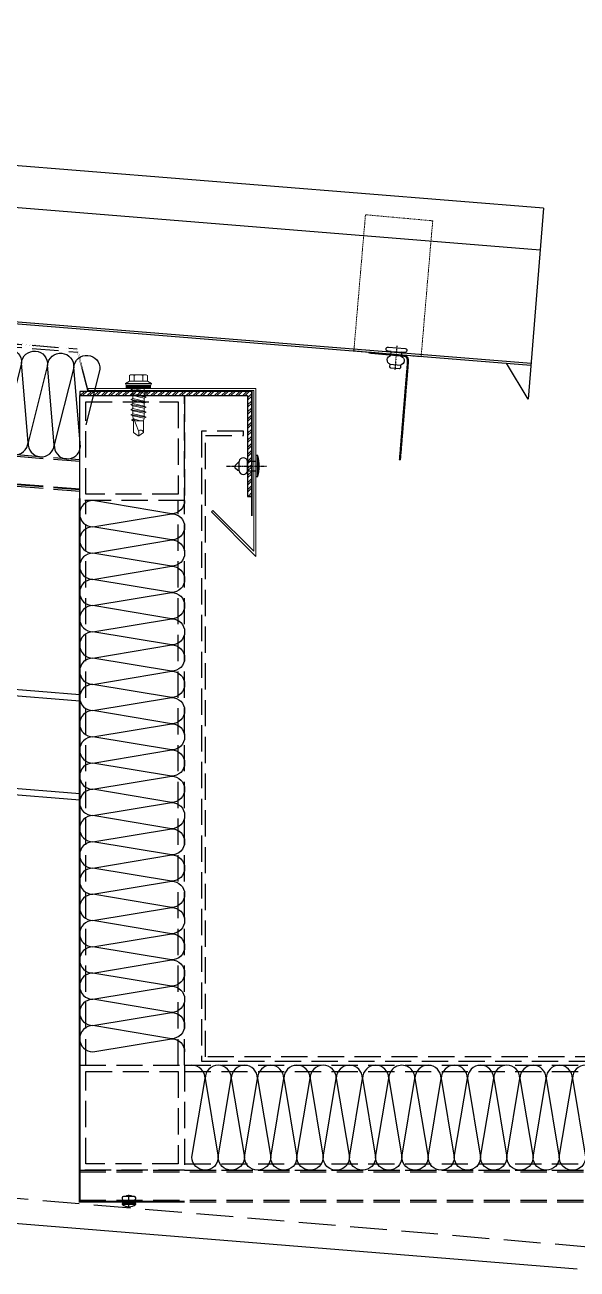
# Model space of a CAD drawing. Extents: x 220580 to 2027826, y -309201 to 71987.
# Drawn here: x 360583 to 360847, y -153579 to -152987 of the extents above; entities that cross this region are included whole.
import ezdxf

# ---------------------------------------------------------------- set-up
doc = ezdxf.new("R2010")
doc.units = 0
for name, pattern in [('CENTER', [2, 1.25, -0.25, 0.25, -0.25]), ('DASH', [0.35, 0.25, -0.1]), ('ZN-DASH', [0.35, 0.25, -0.1])]:
    doc.linetypes.add(name, pattern=pattern)
for name, color, linetype in [('!ZN6-虚线-8', 8, 'ZN-DASH'), ('A-AXIS-SYMB', 3, 'Continuous'), ('A-LIN-V', 9, 'Continuous'), ('BWM', 8, 'Continuous'), ('CEN', 1, 'CENTER'), ('HATCH', 66, 'Continuous'), ('SCREW', 233, 'Continuous'), ('SEAMLOK75 - SHEET', 6, 'Continuous'), ('拉铆钉', 243, 'Continuous'), ('紧固件', 40, 'Continuous'), ('配件', 233, 'Continuous'), ('钢承板', 253, 'Continuous')]:
    doc.layers.add(name, color=color, linetype=linetype)
for name, color, linetype, lineweight in [('0CABR-零部件（螺钉、螺栓、五金件）', 53, 'Continuous', 13), ('T码、堵头、配件', 6, 'Continuous', 13), ('屋面板', 6, 'Continuous', 13)]:
    doc.layers.add(name, color=color, linetype=linetype, lineweight=lineweight)

# ---------------------------------------------------------------- blocks, each defined once
blk = doc.blocks.new('*U931')
at = {"layer": '拉铆钉'}
blk.add_line((-2.070018235688621, 2.91056068135731e-12), (4.136920892400445, 4.150901844468535e-12), dxfattribs=at)
for points in [[(-0.399999999999999, 3.20000000000291, 0.3760483909833032), (-0.4000000000029109, -3.19999999999709)], [(3.371954104258981, -1.279999999977222), (3.451954104238899, -1.279999999977222, 0.4142135623730952), (3.691954104276151, -1.040000000033102), (3.691954104277606, 1.040000000041404, 0.4142135623763708), (3.451954104238899, 1.279999999985525), (3.371954104257524, 1.279999999985525)]]:
    blk.add_lwpolyline(points, format="xyb", dxfattribs=at)
for points in [[(-2.91100477056716e-12, -3.19999999999709), (8.881784197001252e-16, 3.20000000000291), (-0.399999999999999, 3.20000000000291), (-0.4000000000029109, -3.19999999999709)], [(1.611954104294776, -1.599999999995849), (0, -1.600000000002911), (4.440892098500626e-16, 1.60000000000291), (1.611954104294778, 1.600000000004151)]]:
    blk.add_lwpolyline(points, close=True, dxfattribs=at)
blk.add_lwpolyline([(2.73195410431486, 3.200000000004152), (2.251954104240354, 3.200000000004152, 0.4142135623730949), (1.611954104296233, 2.559999999966899), (1.611954104294776, -2.559999999958596, 0.414213562373095), (2.251954104238897, -3.199999999995848), (2.731954104313403, -3.199999999995848, 0.4142135623761391), (3.371954104257524, -2.559999999958596), (3.371954104258981, 2.559999999966898, 0.4142135623730951)], format="xyb", close=True, dxfattribs=at)
blk = doc.blocks.new('20250908100738', base_point=(-59332.1393258937, -80635.90086968135))
at = {"layer": '0CABR-零部件（螺钉、螺栓、五金件）'}
h = blk.add_hatch(dxfattribs=at)
h.set_pattern_fill('DOTS', color=8, scale=0.1, angle=-0.002661272282224477, style=0)
h.set_pattern_definition([(359.9973387277178, (0, 0), (0.07938237352859918, 0.1587463130216445), [0, -0.15875])])
h.paths.add_polyline_path([(-60030.3824507474, -80634.38103214893), (-60041.93245073463, -80634.38049567494), (-60041.93252226456, -80635.9204956732), (-60030.3825222772, -80635.92103214719)])
at = {"layer": 'HATCH', "ltscale": 10}
h = blk.add_hatch(dxfattribs=at)
h.set_pattern_fill('ACET-2D-ANSI32', color=8, scale=0.5)
h.set_pattern_definition([(45, (-63144.58834005187, -91761.65499822197), (-1.683798022700466, 1.683798022700467), []), (45, (-63143.46580755187, -91761.65499822197), (-1.683798022700466, 1.683798022700467), [])])
h.paths.add_polyline_path([(-60064.15782018399, -80637.33467656965), (-60064.15782018399, -80639.33467656965), (-59984.15782018399, -80639.33467656965), (-59984.15782018399, -80687.33467656965), (-59982.15782018399, -80687.33467656965), (-59982.15782018399, -80637.33467656965)])
at = {"layer": 'T码、堵头、配件', "linetype": 'DASH', "ltscale": 3, "extrusion": (-0.3383698745018873, 0.01788007018710969, 0.9408433084842986)}
h = blk.add_hatch(dxfattribs=at)
h.set_pattern_fill('NET', color=8, scale=2.000000000000001, angle=45, style=0)
h.set_pattern_definition([(45, (0, 0), (-4.49012806053458, 4.49012806053458), []), (135, (0, 0), (-4.49012806053458, -4.49012806053458), [])])
h.paths.add_polyline_path([(83603.27852215525, -52305.86639476822), (83604.45667204913, -52271.69619351257), (83669.41807070802, -52273.93598906791), (83668.23992081448, -52308.10619032376)])
at = {"color": 8, "ltscale": 50}
for p, q in [((-60924.04461931374, -80547.73172558771), (-60065.39904599218, -80617.11720272046)), ((-60924.04461931374, -80549.23661507454), (-60065.00200325374, -80618.65417645799)), ((-60064.15782018399, -80669.98896177483), (-60924.04461931374, -80600.50318360116)), ((-60064.15782018399, -80670.79156950148), (-60924.04461931374, -80601.3057913277)), ((-60064.15782018399, -80683.9342710216), (-60924.04461931374, -80614.44849284782)), ((-60064.15782018399, -80684.23524891897), (-60924.04461931374, -80614.74947074518)), ((-60064.15782018399, -80685.03785664527), (-60924.04461931374, -80615.55207847149)), ((-60064.15782018399, -80958.24376747882), (-60064.15782018399, -80639.33467656965)), ((-60014.15782018399, -80958.24376747929), (-60014.15782018399, -80639.33467656965)), ((-59986.15782018399, -80656.30783302788), (-60006.15782018399, -80656.30783302835)), ((-60006.15782018399, -80656.30783302835), (-60006.15782018399, -80956.30783302835)), ((-59986.15782018399, -80658.30783302788), (-59986.15782018399, -80656.30783302788)), ((-60004.15782018399, -80954.30783302835), (-60004.15782018399, -80658.30783302835)), ((-60004.15782018399, -80658.30783302835), (-59986.15782018399, -80658.30783302788)), ((-60061.15782018399, -80958.24376747929), (-60061.15782018399, -80689.33467656965)), ((-60017.15782018399, -80958.24376747929), (-60017.15782018399, -80689.33467656965)), ((-60014.15782018399, -80958.24376747975), (-59248.15782018376, -80958.24376747836)), ((-60006.15782018399, -80956.30783302835), (-59306.15782018399, -80956.30783302788)), ((-59308.15782018399, -80954.30783302788), (-60004.15782018399, -80954.30783302835)), ((-60014.15782018376, -80961.24376747882), (-59298.15782018376, -80961.24376747882)), ((-60014.15782018376, -81005.24376747882), (-59298.15782018376, -81005.24376747882)), ((-60064.15782018376, -81008.24376747882), (-59248.15782018376, -81008.24376747882)), ((-60064.15782018423, -81009.0437674791), (-59248.1578201833, -81009.0437674791)), ((-60014.15782018376, -81008.24376747882), (-59248.15782018376, -81008.24376747882)), ((-60064.15782018423, -81022.44376747948), (-59248.1578201833, -81022.44376747901)), ((-60064.15782018423, -81023.24376747882), (-59248.1578201833, -81023.24376747882))]:
    blk.add_line(p, q, dxfattribs=at)
for points in [[(-60014.15782018399, -80639.33467656965), (-60014.15782018399, -80689.33467656965), (-60064.15782018399, -80689.33467656965), (-60064.15782018399, -80639.33467656965)], [(-60017.15782018399, -80642.33467656965), (-60017.15782018399, -80686.33467656965), (-60061.15782018399, -80686.33467656965), (-60061.15782018399, -80642.33467656965)], [(-60014.15782018376, -80958.24376747882), (-60014.15782018376, -81008.24376747882), (-60064.15782018376, -81008.24376747882), (-60064.15782018376, -80958.24376747882)], [(-60017.15782018376, -80961.24376747882), (-60017.15782018376, -81005.24376747882), (-60061.15782018376, -81005.24376747882), (-60061.15782018376, -80961.24376747882)]]:
    blk.add_lwpolyline(points, close=True, dxfattribs=at)
at = {"color": 8}
blk.add_rational_spline([(-59926.25951795147, -80619.13495079237, -0.00907117074526677), (-59912.78836513128, -80620.31952593634, 3.575780367958976), (-59909.21065074931, -80620.7039699334, 8.377047139743842), (-59908.59317665801, -80620.77032073222, 9.205692895280697), (-59908.21622466893, -80621.54690213008, 9.777671042684267), (-59907.83927267979, -80622.32348352773, 10.34964919011694), (-59907.92365615592, -80623.35538467365, 10.32990268788129), (-59909.80806368156, -80646.39925978259, 9.888934158530935), (-59911.69247120707, -80669.44313489141, 9.447965629209682), (-59911.54339977445, -80669.45915339126, 9.64801841140437), (-59911.39432834197, -80669.47517189123, 9.848071193497196), (-59909.50992081638, -80646.43129678229, 10.28903972287666), (-59907.62551329064, -80623.38742167335, 10.73000825227067), (-59907.52425311943, -80622.14914029809, 10.75370405486323), (-59907.97659550631, -80621.21724262119, 10.06733027796148), (-59908.42893789322, -80620.28534494371, 9.380956501074287), (-59909.16990680286, -80620.20572398505, 8.386581594400957), (-59912.74762118478, -80619.821279988, 3.585314822659746), (-59926.21877400485, -80618.63670484391, 0.0004632840137107472), (-59926.23914597822, -80618.88582781814, -0.004303943380329927), (-59926.25951795147, -80619.13495079237, -0.00907117074526677)], [1, 1, 1, 0.9238795325093009, 1, 0.9238795325093009, 1, 1, 1, 1, 1, 1, 1, 0.9238795325096482, 1, 0.9238795325096482, 1, 1, 1, 1, 1], degree=2, knots=[0, 0, 0, 1, 1, 1.785398163407828, 1.785398163407828, 2.570796326815654, 2.570796326815654, 3.570796326815654, 3.570796326815654, 4.570796326815654, 4.570796326815654, 5.570796326815654, 5.570796326815654, 6.356194490221665, 6.356194490221665, 7.141592653627678, 7.141592653627678, 8.14159265362768, 8.14159265362768, 9.14159265362768, 9.14159265362768, 9.14159265362768], dxfattribs=at)
at = {"layer": '0CABR-零部件（螺钉、螺栓、五金件）', "color": 8, "ltscale": 1000}
for p, q in [((-60042.31741496912, -80633.61047779329), (-60040.39236132399, -80632.45556720684)), ((-60042.31741496912, -80633.61047779329), (-60029.99741498258, -80633.6110500322)), ((-60042.31741496912, -80633.61047779329), (-60042.03259465242, -80634.38049102346)), ((-60040.39223694633, -80629.77778220104), (-60040.39236132399, -80632.45556720684)), ((-60040.39236132399, -80632.45556720684), (-60031.92236133292, -80632.4559606211)), ((-60039.33346826555, -80629.37561638698), (-60032.98096827236, -80629.37591144767)), ((-60038.27473694844, -80629.77788055461), (-60038.27486132611, -80632.45566556041)), ((-60034.03973695314, -80629.77807726173), (-60034.0398613308, -80632.45586226752)), ((-60031.92223695526, -80629.7781756153), (-60031.92236133292, -80632.4559606211)), ((-60029.99741498258, -80633.6110500322), (-60031.92236133292, -80632.4559606211)), ((-60029.99741498258, -80633.6110500322), (-60030.28230682961, -80634.3810368004)), ((-60042.03259465242, -80634.38049102346), (-60030.28230682955, -80634.3810368004)), ((-60041.93245073469, -80634.38049567494), (-60041.93252226456, -80635.9204956732)), ((-60041.93252226456, -80635.9204956732), (-60030.3825222772, -80635.92103214719)), ((-60030.38245074734, -80634.38103214893), (-60030.3825222772, -80635.92103214719))]:
    blk.add_line(p, q, dxfattribs=at)
at = {"layer": '0CABR-零部件（螺钉、螺栓、五金件）', "color": 8, "ltscale": 0.03}
for p, q in [((-60038.89659263905, -80638.32557535524), (-60039.76506579378, -80638.82693501691)), ((-60038.89663921707, -80639.32837535405), (-60039.76506579378, -80638.82693501691)), ((-60039.76506579378, -80638.82693501691), (-60032.55030512049, -80640.02973946257)), ((-60038.89648093455, -80635.92063669115), (-60039.76495408927, -80636.42199635289)), ((-60038.89652751257, -80636.92343669003), (-60039.76495408927, -80636.42199635289)), ((-60032.55019341599, -80637.62480079844), (-60039.76495408927, -80636.42199635289)), ((-60038.89663921707, -80639.32837535405), (-60038.89670434356, -80640.73051401926)), ((-60038.89663921707, -80639.32837535405), (-60033.41877774192, -80640.53109912429)), ((-60038.89652751257, -80636.92343669003), (-60038.89659263905, -80638.32557535524)), ((-60033.4187311639, -80639.52829912535), (-60038.89659263905, -80638.32557535524)), ((-60038.89652751257, -80636.92343669003), (-60033.41866603742, -80638.12616046026)), ((-60038.89648093455, -80635.92063669115), (-60033.4186194594, -80637.12336046126)), ((-60033.41866603742, -80638.12616046026), (-60033.4187311639, -80639.52829912535)), ((-60033.4187311639, -80639.52829912535), (-60032.55030512049, -80640.02973946257)), ((-60033.41866603742, -80638.12616046026), (-60032.55019341599, -80637.62480079844)), ((-60033.41856360715, -80635.92089112927), (-60033.4186194594, -80637.12336046126)), ((-60033.4186194594, -80637.12336046126), (-60032.55019341599, -80637.62480079844)), ((-60038.89681604812, -80643.13545401664), (-60039.76528920285, -80643.63681367849)), ((-60038.89686262614, -80644.13825401562), (-60039.76528920285, -80643.63681367849)), ((-60032.55052852957, -80644.83961812392), (-60039.76528920285, -80643.63681367849)), ((-60038.89670434356, -80640.73051401926), (-60039.76517749828, -80641.23187368104)), ((-60038.89675092157, -80641.73331401825), (-60039.76517749828, -80641.23187368104)), ((-60039.76517749828, -80641.23187368104), (-60032.55041682506, -80642.4346794599)), ((-60038.89686262614, -80644.13825401562), (-60038.89692775263, -80645.54039268082)), ((-60038.89686262614, -80644.13825401562), (-60033.41900115099, -80645.3409777858)), ((-60038.89675092157, -80641.73331401825), (-60038.89681604812, -80643.13545401664)), ((-60038.89681604812, -80643.13545401664), (-60033.41895457298, -80644.33817778682)), ((-60033.41888944649, -80642.9360391216), (-60038.89675092157, -80641.73331401825)), ((-60033.41884286847, -80641.9332391228), (-60038.89670434356, -80640.73051401926)), ((-60033.41900115099, -80645.3409777858), (-60033.41906627748, -80646.74311645083)), ((-60033.41900115099, -80645.3409777858), (-60032.55052852957, -80644.83961812392)), ((-60033.41888944649, -80642.9360391216), (-60033.41895457298, -80644.33817778682)), ((-60033.41895457298, -80644.33817778682), (-60032.55052852957, -80644.83961812392)), ((-60033.41888944649, -80642.9360391216), (-60032.55041682506, -80642.4346794599)), ((-60033.41877774192, -80640.53109912429), (-60033.41884286847, -80641.9332391228)), ((-60033.41884286847, -80641.9332391228), (-60032.55041682506, -80642.4346794599)), ((-60033.41877774192, -80640.53109912429), (-60032.55030512049, -80640.02973946257)), ((-60038.89703945713, -80647.9453313449), (-60039.76551261186, -80648.4466910066)), ((-60032.55075193857, -80649.64949545226), (-60039.76551261186, -80648.4466910066)), ((-60038.89708603515, -80648.94813134384), (-60039.76551261186, -80648.4466910066)), ((-60038.89692775263, -80645.54039268082), (-60039.76540090735, -80646.04175234251)), ((-60038.89697433064, -80646.54319267964), (-60039.76540090735, -80646.04175234251)), ((-60039.76540090735, -80646.04175234251), (-60032.55064023407, -80647.24455678812)), ((-60038.6827753395, -80650.49763329978), (-60039.40121727113, -80650.91238126342)), ((-60039.40121727113, -80650.91238126342), (-60038.62438715738, -80651.09653867915)), ((-60038.59707217041, -80651.3767039481), (-60039.40121727113, -80650.91238126342)), ((-60038.89708603515, -80648.94813134384), (-60033.41922456, -80650.15085511396)), ((-60038.67282941125, -80650.59964976186), (-60038.89708603515, -80648.94813134384)), ((-60038.89697433064, -80646.54319267964), (-60038.89703945713, -80647.94533134485)), ((-60038.89703945713, -80647.94533134485), (-60033.41917798198, -80649.14805511503)), ((-60038.89703945713, -80647.9453313449), (-60033.41917798198, -80649.14805511503)), ((-60033.4191128555, -80647.74591644981), (-60038.89697433064, -80646.54319267964)), ((-60033.41906627748, -80646.74311645083), (-60038.89692775263, -80645.54039268082)), ((-60038.67282941125, -80650.59964976186), (-60038.56319497733, -80651.72419485543)), ((-60038.40202627358, -80650.41727967325), (-60036.14856068497, -80656.06691067072)), ((-60038.39105334003, -80650.45459351628), (-60035.29294292138, -80651.40730141831)), ((-60038.17064681965, -80651.20410242118), (-60037.31388558588, -80651.40720754964)), ((-60033.75330292306, -80651.40737293146), (-60038.11093225169, -80651.40717052844)), ((-60033.75330292306, -80651.40737293146), (-60033.75355656528, -80656.86815524795)), ((-60033.75330292306, -80651.40737293146), (-60033.41922456, -80650.15085511396)), ((-60033.41922456, -80650.15085511396), (-60032.55075193857, -80649.64949545226)), ((-60033.4191128555, -80647.74591644981), (-60033.41917798198, -80649.14805511503)), ((-60033.41917798198, -80649.14805511503), (-60032.55075193857, -80649.64949545226)), ((-60033.4191128555, -80647.74591644981), (-60032.55064023407, -80647.24455678812)), ((-60033.41906627748, -80646.74311645083), (-60032.55064023407, -80647.24455678812)), ((-60038.56319497733, -80651.72419485543), (-60038.56343389344, -80656.86793183893)), ((-60038.56343389344, -80656.86793183893), (-60036.31183646029, -80658.44466308947)), ((-60033.75355656528, -80656.86815524795), (-60036.00530046057, -80658.44467732744))]:
    blk.add_line(p, q, dxfattribs=at)
at = {"layer": '0CABR-零部件（螺钉、螺栓、五金件）', "color": 8, "ltscale": 1000}
for centre, radius, start, end in [((-60039.33354233057, -80630.97019700696), 1.594580621727456, 48.39416125685035, 131.6005161983491), ((-60036.15748650594, -80635.15076391112), 5.775000000000001, 68.48715045903293, 111.5075269966325), ((-60032.98104233739, -80630.97049206764), 1.594580621727456, 48.39416125685035, 131.6005161983491)]:
    blk.add_arc(centre, radius, start, end, dxfattribs=at)
at = {"layer": '0CABR-零部件（螺钉、螺栓、五金件）', "color": 8, "ltscale": 0.03}
for centre, radius, start, end in [((-60038.543321537, -80650.4588304438), 0.1472779333333333, 16.37487372620178, 187.7363287331207), ((-60035.22246897414, -80657.27880702046), 1.525235866666664, 15.61922473009297, 127.3858387284853), ((-60039.14863823451, -80657.30585132455), 3.245833199999998, 338.582028723265, 22.43908972712014), ((-60036.15855829387, -80658.22579020863), 0.26721544, 234.997338725827, 304.9973387293844)]:
    blk.add_arc(centre, radius, start, end, dxfattribs=at)
at = {"layer": 'A-AXIS-SYMB', "color": 8, "ltscale": 10}
for p, q in [((-60064.15782018399, -80784.86971297624), (-60269.93001183216, -80768.2416627756)), ((-60064.15782018399, -80781.85993400225), (-60269.68837532509, -80765.25140997718)), ((-60064.15782018399, -80832.02291690439), (-60278.2010296415, -80814.7265018569)), ((-60064.15782018399, -80829.0131379304), (-60277.95939313438, -80811.73624905836))]:
    blk.add_line(p, q, dxfattribs=at)
at = {"layer": 'A-LIN-V', "color": 8, "ltscale": 1000}
blk.add_line((-59827.15781265111, -81055.33036605033), (-60924.04461931374, -80966.69305084736), dxfattribs=at)
at = {"layer": 'BWM', "color": 8}
for points in [[(-60116.18565180546, -80664.27285788194, 0.2187970037050265), (-60113.63080303762, -80659.72077348336), (-60116.8385825308, -80621.8564083002, -1), (-60104.37919587055, -80622.86322707971), (-60113.63080303762, -80659.72077348336, 1), (-60101.1714163776, -80660.72759226288), (-60104.37919587055, -80622.86322707971, -1), (-60091.91980921099, -80623.87004585934), (-60101.1714163776, -80660.72759226288, 1), (-60088.71202971758, -80661.73441104239), (-60091.91980921099, -80623.87004585934, -1), (-60079.46042255074, -80624.87686463885), (-60088.71202971758, -80661.73441104239, 1), (-60076.25264305756, -80662.7412298219), (-60079.46042255074, -80624.87686463885, -1), (-60067.00103589049, -80625.88368341836), (-60076.25264305756, -80662.7412298219, 1), (-60063.79325639731, -80663.74804860153), (-60067.00103589049, -80625.88368341836, -1), (-60054.5416492307, -80626.89050219787), (-60061.15782018399, -80653.24871472616)], [(-60014.15782018399, -80689.33467656918, -0.414214), (-60020.40782018399, -80695.58467656918), (-60057.8907892897, -80689.3375150518, 1), (-60057.8907892897, -80701.8375150518), (-60020.40782018399, -80695.58467656918, -1), (-60020.40782018399, -80708.08467656918), (-60057.8907892897, -80701.8375150518, 1), (-60057.8907892897, -80714.3375150518), (-60020.40782018399, -80708.08467656918, -1), (-60020.40782018399, -80720.58467656918), (-60057.8907892897, -80714.3375150518, 1), (-60057.8907892897, -80726.8375150518), (-60020.40782018399, -80720.58467656918, -1), (-60020.40782018399, -80733.08467656918), (-60057.8907892897, -80726.8375150518, 1), (-60057.8907892897, -80739.3375150518), (-60020.40782018399, -80733.08467656918, -1), (-60020.40782018399, -80745.58467656918), (-60057.8907892897, -80739.3375150518, 1), (-60057.8907892897, -80751.8375150518), (-60020.40782018399, -80745.58467656918, -1), (-60020.40782018399, -80758.08467656918), (-60057.8907892897, -80751.8375150518, 1), (-60057.8907892897, -80764.3375150518), (-60020.40782018399, -80758.08467656918, -1), (-60020.40782018399, -80770.58467656918), (-60057.8907892897, -80764.3375150518, 1), (-60057.8907892897, -80776.8375150518), (-60020.40782018399, -80770.58467656918, -1), (-60020.40782018399, -80783.08467656918), (-60057.8907892897, -80776.8375150518, 1), (-60057.8907892897, -80789.3375150518), (-60020.40782018399, -80783.08467656918, -1), (-60020.40782018399, -80795.58467656918), (-60057.8907892897, -80789.3375150518, 1), (-60057.8907892897, -80801.8375150518), (-60020.40782018399, -80795.58467656918, -1), (-60020.40782018399, -80808.08467656918), (-60057.8907892897, -80801.8375150518, 1), (-60057.8907892897, -80814.3375150518), (-60020.40782018399, -80808.08467656918, -1), (-60020.40782018399, -80820.58467656918), (-60057.8907892897, -80814.3375150518, 1), (-60057.8907892897, -80826.8375150518), (-60020.40782018399, -80820.58467656918, -1), (-60020.40782018399, -80833.08467656918), (-60057.8907892897, -80826.8375150518, 1), (-60057.8907892897, -80839.3375150518), (-60020.40782018399, -80833.08467656918, -1), (-60020.40782018399, -80845.58467656918), (-60057.8907892897, -80839.3375150518, 1), (-60057.8907892897, -80851.8375150518), (-60020.40782018399, -80845.58467656918, -1), (-60020.40782018399, -80858.08467656918), (-60057.8907892897, -80851.8375150518, 1), (-60057.8907892897, -80864.3375150518), (-60020.40782018399, -80858.08467656918, -1), (-60020.40782018399, -80870.58467656918), (-60057.8907892897, -80864.3375150518, 1), (-60057.8907892897, -80876.8375150518), (-60020.40782018399, -80870.58467656918, -1), (-60020.40782018399, -80883.08467656918), (-60057.8907892897, -80876.8375150518, 1), (-60057.8907892897, -80889.3375150518), (-60020.40782018399, -80883.08467656918, -1), (-60020.40782018399, -80895.58467656918), (-60057.8907892897, -80889.3375150518, 1), (-60057.8907892897, -80901.8375150518), (-60020.40782018399, -80895.58467656918, -1), (-60020.40782018399, -80908.08467656918), (-60057.8907892897, -80901.8375150518, 1), (-60057.8907892897, -80914.3375150518), (-60020.40782018399, -80908.08467656918, -1), (-60020.40782018399, -80920.58467656918), (-60057.8907892897, -80914.3375150518, 1), (-60057.8907892897, -80926.8375150518), (-60020.40782018399, -80920.58467656918, -1), (-60020.40782018399, -80933.08467656918), (-60057.8907892897, -80926.8375150518, 1), (-60057.8907892897, -80939.3375150518), (-60020.40782018399, -80933.08467656918, -1), (-60020.40782018399, -80945.58467656918), (-60057.8907892897, -80939.3375150518, 1), (-60057.8907892897, -80951.8375150518), (-60020.40782018399, -80945.58467656918, -0.414214), (-60014.15782018399, -80951.83467656918)], [(-59816.90782018399, -80964.49376747929, 1), (-59829.40782018399, -80964.49376747929), (-59823.16065866661, -81001.976736585, -1), (-59835.66065866661, -81001.97673658453), (-59829.40782018399, -80964.49376747929, 1), (-59841.90782018399, -80964.49376747882), (-59835.66065866661, -81001.97673658453, -1), (-59848.16065866661, -81001.97673658453), (-59841.90782018399, -80964.49376747882, 1), (-59854.40782018399, -80964.49376747882), (-59848.16065866661, -81001.97673658453, -1), (-59860.66065866661, -81001.97673658453), (-59854.40782018399, -80964.49376747882, 1), (-59866.90782018399, -80964.49376747882), (-59860.66065866661, -81001.97673658453, -1), (-59873.16065866661, -81001.97673658453), (-59866.90782018399, -80964.49376747882, 1), (-59879.40782018399, -80964.49376747882), (-59873.16065866661, -81001.97673658453, -1), (-59885.66065866661, -81001.97673658453), (-59879.40782018399, -80964.49376747882, 1), (-59891.90782018399, -80964.49376747882), (-59885.66065866661, -81001.97673658453, -1), (-59898.16065866661, -81001.97673658453), (-59891.90782018399, -80964.49376747882, 1), (-59904.40782018399, -80964.49376747882), (-59898.16065866661, -81001.97673658453, -1), (-59910.66065866661, -81001.97673658453), (-59904.40782018399, -80964.49376747882, 1), (-59916.90782018399, -80964.49376747929), (-59910.66065866661, -81001.97673658453, -1), (-59923.16065866661, -81001.976736585), (-59916.90782018399, -80964.49376747929, 1), (-59929.40782018399, -80964.49376747929), (-59923.16065866661, -81001.976736585, -1), (-59935.66065866661, -81001.976736585), (-59929.40782018399, -80964.49376747929, 1), (-59941.90782018399, -80964.49376747882), (-59935.66065866661, -81001.976736585, -1), (-59948.16065866661, -81001.97673658453), (-59941.90782018399, -80964.49376747882, 1), (-59954.40782018399, -80964.49376747882), (-59948.16065866661, -81001.97673658453, -1), (-59960.66065866661, -81001.97673658453), (-59954.40782018399, -80964.49376747882, 1), (-59966.90782018399, -80964.49376747882), (-59960.66065866661, -81001.97673658453, -1), (-59973.16065866661, -81001.97673658453), (-59966.90782018399, -80964.49376747882, 1), (-59979.40782018399, -80964.49376747882), (-59973.16065866661, -81001.97673658453, -1), (-59985.66065866661, -81001.97673658453), (-59979.40782018399, -80964.49376747882, 1), (-59991.90782018399, -80964.49376747882), (-59985.66065866661, -81001.97673658453, -1), (-59998.16065866661, -81001.97673658453), (-59991.90782018399, -80964.49376747882, 1), (-60004.40782018399, -80964.49376747882), (-59998.16065866661, -81001.97673658453, -1), (-60010.66065866661, -81001.97673658453), (-60004.40782018399, -80964.49376747882, 0.414214), (-60010.65782018399, -80958.24376747882)]]:
    blk.add_lwpolyline(points, format="xyb", dxfattribs=at)
at = {"layer": 'CEN', "color": 8, "ltscale": 0.3}
blk.add_line((-59994.19738087062, -80672.90238403142, 9.931833344892007e-09), (-59975.15562476237, -80672.90238403142, 9.93167726231291e-09), dxfattribs=at)
at = {"layer": 'SCREW', "color": 8, "ltscale": 1000}
for p, q in [((-59980.17631447383, -80667.90238403142, 9.931723832871248e-09), (-59980.17631447383, -80677.90238403142, 9.931712999520156e-09)), ((-59979.30131447383, -80667.90238403142, 9.93171666062012e-09), (-59980.17631447383, -80667.90238403142, 9.931723832871248e-09)), ((-59979.30131447383, -80677.90238403142, 9.93170582726903e-09), (-59979.30131447383, -80667.90238403142, 9.93171666062012e-09)), ((-59990.0532545473, -80672.6772246448, 9.931799619998284e-09), (-59990.34631984409, -80673.5611148221, 9.931801064663771e-09)), ((-59990.34631984409, -80673.5611148221, 9.931801064663771e-09), (-59990.0532545473, -80673.6541558934, 9.931798561654363e-09)), ((-59988.19717433427, -80670.68372620811, 9.931786565598388e-09), (-59990.0532545473, -80672.6772246448, 9.931799619998284e-09)), ((-59990.0532545473, -80673.6541558934, 9.931798561654363e-09), (-59988.86145567366, -80674.88695008805, 9.931787457118485e-09)), ((-59988.86145567366, -80674.88695008805, 9.931787457118485e-09), (-59988.19717433427, -80675.12104185473, 9.931781758498558e-09)), ((-59988.19717433427, -80675.12104185473, 9.931781758498558e-09), (-59988.19717433427, -80670.68372620811, 9.931786565598388e-09)), ((-59984.1578201839, -80670.62104297972, 9.931753523491206e-09), (-59980.17631447383, -80670.62104297972, 9.931720887652559e-09)), ((-59984.1578201839, -80675.12104185473, 9.931748648484434e-09), (-59984.1578201839, -80670.62104297972, 9.931753523491206e-09)), ((-59984.1578201839, -80675.12104185473, 9.931748648484434e-09), (-59980.17631447383, -80675.12104185473, 9.931716012645788e-09)), ((-59980.17631447383, -80677.90238403142, 9.931712999520156e-09), (-59979.30131447383, -80677.90238403142, 9.93170582726903e-09))]:
    blk.add_line(p, q, dxfattribs=at)
for centre, radius, start, end in [((-59986.17749725908, -80670.95245657564, 9.931769719466285e-09), 2.037476747952082, 7.579036309906443, 172.4209636900935), ((-59997.46308267299, -80672.90238403142, 9.93186011338736e-09), 18.83745800579347, 344.6075785064169, 15.3924214935831), ((-59986.17749725908, -80674.8523114872, 9.931765494616539e-09), 2.037476747952082, 187.5790363099065, 352.4209636900936)]:
    blk.add_arc(centre, radius, start, end, dxfattribs=at)
at = {"layer": 'SEAMLOK75 - SHEET', "color": 8, "ltscale": 1000}
for p, q in [((-59843.15781346788, -80550.12859373991, 2.418943752160707e-08), (-60924.04461931374, -80462.78423527544, 2.418943752160707e-08)), ((-59844.76872351507, -80570.06361239552, 2.418943752160707e-08), (-60924.04461931374, -80482.84942843587, 2.418943752160707e-08)), ((-60924.04461931374, -80537.02544997013, 2.418943752160707e-08), (-59849.11818064258, -80623.88816276702, 2.418943752160707e-08)), ((-60924.04461931374, -80538.02870962801, 2.418943752160707e-08), (-59849.19872614495, -80624.88491369967, 2.418943752160707e-08)), ((-59843.15781346788, -80550.12859373979), (-59850.50138433543, -80641.0053143232, 2.940563093373082e-08)), ((-59850.50138433543, -80641.0053143232), (-59860.83264211342, -80623.94479960026, 2.418943752159352e-08))]:
    blk.add_line(p, q, dxfattribs=at)
at = {"layer": 'T码、堵头、配件', "color": 8, "linetype": 'DASH', "ltscale": 3, "extrusion": (-0.3383698745018874, 0.01788007018710967, 0.9408433084842986), "elevation": 18835.4474776169}
blk.add_lwpolyline([(83603.27852215526, -52305.86639476822), (83604.45667204913, -52271.69619351257), (83669.41807070802, -52273.93598906791), (83668.23992081449, -52308.10619032376)], close=True, dxfattribs=at)
at = {"layer": '屋面板', "color": 8, "const_width": 0.7}
blk.add_lwpolyline([(-60065.39904599218, -80617.11720272046), (-60924.04461931374, -80547.73172558771)], close=True, dxfattribs=at)
at = {"layer": '屋面板', "color": 8, "const_width": 0.7, "elevation": -2.064474260118878e-10}
blk.add_lwpolyline([(-60065.39904599218, -80617.11720272046), (-60060.17631447383, -80637.33467656965)], close=True, dxfattribs=at)
at = {"layer": '屋面板', "color": 8, "const_width": 0.7}
blk.add_lwpolyline([(-60060.17631447383, -80637.33467656965), (-59982.15782018399, -80637.33467656965), (-59982.15782018399, -80696.6916286065)], dxfattribs=at)
at = {"layer": '屋面板', "color": 8}
blk.add_lwpolyline([(-60060.17631447383, -80636.90086968135), (-59981.17631447383, -80636.90086968135), (-59981.17631447383, -80713.48665611897), (-60000.6824111284, -80693.9805594644), (-60001.38951790959, -80694.68766624559), (-59980.17631447383, -80715.90086968135), (-59980.17631447383, -80635.90086968135), (-60060.17631447383, -80635.90086968135)], close=True, dxfattribs=at)
at = {"layer": '紧固件', "color": 8, "linetype": 'CENTER', "ltscale": 0.01, "extrusion": (-0.04749941585027235, 0.01647511160265627, -0.9987353884746265)}
blk.add_line((-59913.04240742191, -80615.61782803726, -6.480575942892848), (-59913.95611429453, -80627.04047421453, -6.625548104218763), dxfattribs=at)
at = {"layer": '紧固件', "color": 8, "ltscale": 1000, "extrusion": (-0.04749941585027235, 0.01647511160265627, -0.9987353884746265)}
for p, q in [((-59915.76251801927, -80618.30684109911, -6.395566564926087), (-59910.78409715513, -80618.70198133636, -6.638856294332555)), ((-59916.25045904272, -80624.40680360708, -6.472985118828434), (-59911.27203817858, -80624.80194384433, -6.716274848234869))]:
    blk.add_line(p, q, dxfattribs=at)
at = {"layer": '紧固件', "color": 8, "extrusion": (-0.04749941585027235, 0.01647511160265627, -0.9987353884746265), "elevation": 1524.155596063}
blk.add_lwpolyline([(95799.44522556903, 30152.48937165634), (95797.43228057382, 30144.74675889021, 1), (95799.36793376534, 30144.2435226414), (95799.74536095194, 30145.69526253505), (95801.60352655168, 30145.21217171582, 0.7277400767936577), (95805.66839825391, 30144.15537559334), (95806.92657282841, 30143.82827203162, 0.4142135623731045), (95807.53629518847, 30144.18637626731), (95808.54276768607, 30148.05768265038, 0.4142135623730951), (95808.18466345039, 30148.66740501046), (95806.92648887589, 30148.99450857218, 0.7277400767935811), (95802.86161717366, 30150.05130469466), (95801.00345157395, 30150.53439551389), (95801.38087876054, 30151.98613540754, 1)], format="xyb", close=True, dxfattribs=at)
at = {"layer": '配件', "color": 8}
blk.add_lwpolyline([(-60064.15782018399, -80637.33467656965), (-60064.15782018399, -80639.33467656965), (-59984.15782018399, -80639.33467656965), (-59984.15782018399, -80687.33467656965), (-59982.15782018399, -80687.33467656965), (-59982.15782018399, -80637.33467656965)], close=True, dxfattribs=at)
at = {"layer": '钢承板', "color": 8, "const_width": 1}
blk.add_lwpolyline([(-60064.15782018423, -80688.33468123883), (-60064.15782018423, -81023.24376747882), (-60014.15782018423, -81023.24376747882)], dxfattribs=at)
at = {"color": 8, "ltscale": 1000, "rotation": 90}
blk.add_blockref('*U931', (-60040.67665680077, -81024.05572158316), dxfattribs=at)
blk = doc.blocks.new('20250829153651')
at = {"layer": '!ZN6-虚线-8', "color": 8, "linetype": 'ZN-DASH', "ltscale": 70}
blk.add_line((-370.0000009377254, 11800.00000073842), (-4392.403824466397, 12141.20434038818), dxfattribs=at)
blk.add_blockref('20250908100738', (-3.981498398818076, 12219.42949633318), dxfattribs=at)

msp = doc.modelspace()

# ---------------------------------------------------------------- block references
at = {"ltscale": 30}
msp.add_blockref('20250829153651', (361345.5587373031, -165379.3509606282), dxfattribs=at)

doc.saveas('drawing.dxf')
